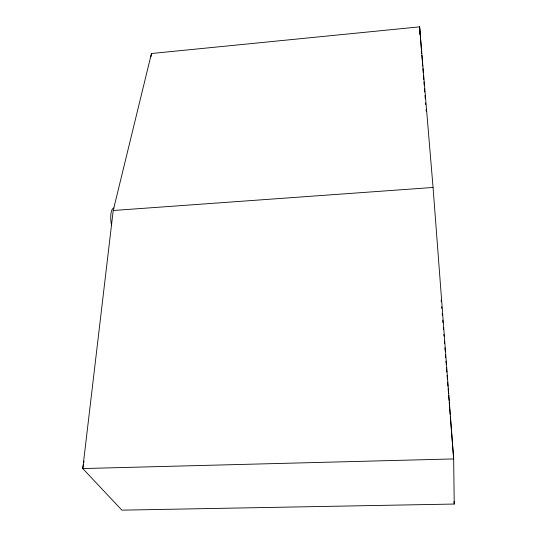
<?xml version="1.0" encoding="UTF-8"?>
<svg xmlns="http://www.w3.org/2000/svg" width="537" height="537" viewBox="0 0 537 537"><rect width="100%" height="100%" fill="white"/><g stroke="black" fill="none" stroke-linecap="round" stroke-linejoin="round"><path stroke-width="0.81" d="M113.22 210.497L82.772 468.559L121.886 510.15L454.228 504.048L453.664 458.927L433.064 187.46L419.605 26.85L151.461 53.512L113.22 210.497L433.064 187.46M83.457 464.424L82.772 468.559L453.664 458.927L450.308 416.303M83.725 462.773L84 461.122M150.917 56.821L151.461 53.512M421.713 53.593L419.605 26.85L419.954 34.355M421.847 55.264L422.243 60.278M422.371 61.95L422.7 66.132M422.901 68.635L423.23 72.817M423.424 75.321L423.753 79.503M423.955 82.007L424.217 85.349M424.478 88.692L424.747 92.035M425.009 95.378L425.27 98.721M425.599 102.903L425.734 104.574M426.13 109.588L426.257 111.26M441.152 300.136L441.28 301.807M441.676 306.822L441.81 308.493M442.206 313.507L442.334 315.179M442.73 320.193L442.931 322.703M443.32 327.718L443.455 329.389M443.851 334.403L443.985 336.075M444.374 341.089L444.576 343.599M444.904 347.775L445.166 351.117M445.435 354.46L445.697 357.803M445.958 361.146L446.22 364.489M446.489 367.832L446.818 372.013M447.079 375.356L447.408 379.531M447.603 382.042L447.932 386.217M448.133 388.728L448.529 393.742M448.657 395.413L449.053 400.427M449.187 402.099L449.583 407.113M449.711 408.785L450.174 414.631M454.04 501.538L454.228 504.048M111.696 225.587A11.787 3.92 85.6 0 1 110.937 213.733A11.787 3.92 85.6 0 1 114.025 208.067"/></g></svg>
